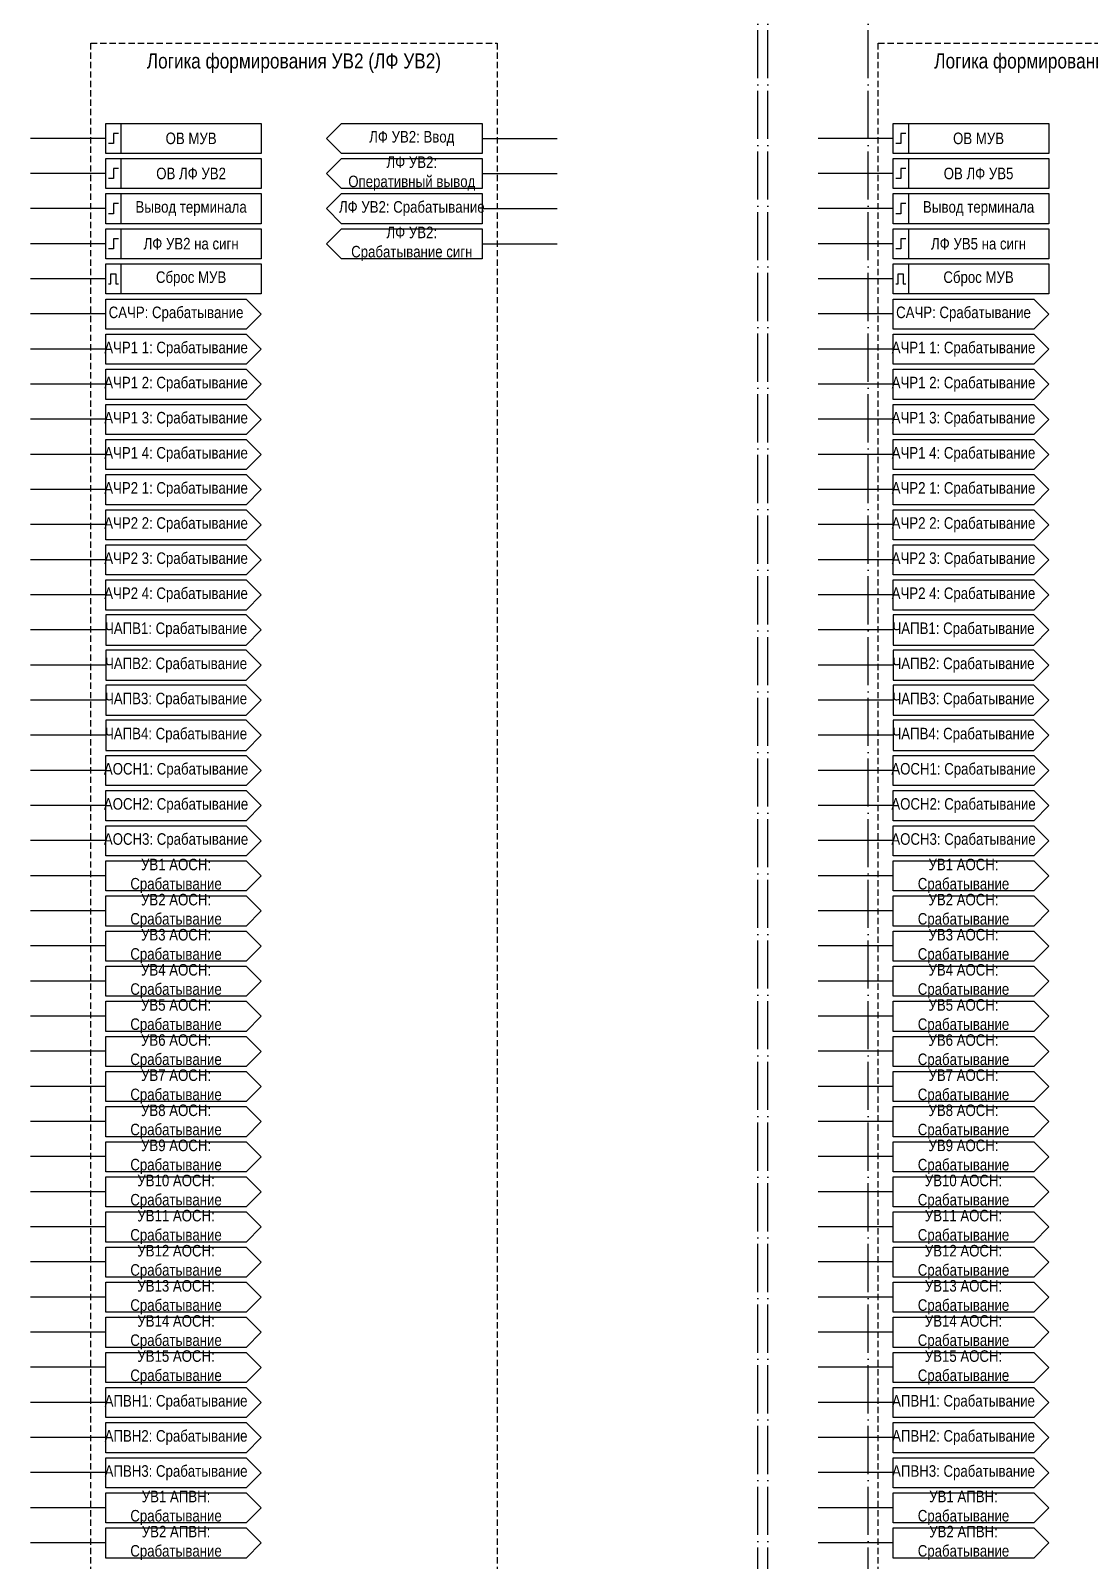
# Model space of a CAD drawing. Header units: millimetres. Extents: x -3568 to 1010, y 18 to 1948.
# Drawn here: x -3568 to -3356.9, y 932.5 to 1237.5 of the extents above; entities that cross this region are included whole.
import ezdxf

# ---------------------------------------------------------------- set-up
doc = ezdxf.new("R2010")
doc.units = ezdxf.units.MM
doc.linetypes.add('ACAD_ISO04W100', pattern=[30, 24, -3, 0, -3])
doc.linetypes.add('штриховая2', pattern=[0.375, 0.25, -0.125])
doc.layers.add('TEXT', color=7, linetype='Continuous', lineweight=25)
doc.layers.add('Основная', color=7, linetype='Continuous')
doc.styles.add('2.5_Gost_RD', font='ARIALN.TTF', dxfattribs={"height": 2.5})
doc.styles.add('3.5_Gost_RD', font='ARIALN.TTF', dxfattribs={"height": 3.5})

msp = doc.modelspace()

# ---------------------------------------------------------------- linework, layer by layer
at = {"color": 251, "linetype": 'ACAD_ISO04W100', "lineweight": 30, "ltscale": 0.4, "true_color": 0x58595b}
for p, q in [((-3423, 18), (-3423, 1855)), ((-3421, 18), (-3421, 1845)), ((-3401, 18), (-3401, 1845))]:
    msp.add_line(p, q, dxfattribs=at)
at = {"ltscale": 100}
for p, q in [((-3553, 1216), (-3568, 1216)), ((-3478, 1216), (-3463, 1216)), ((-3396, 1216), (-3411, 1216)), ((-3553, 1209), (-3568, 1209)), ((-3478, 1209), (-3463, 1209)), ((-3396, 1209), (-3411, 1209)), ((-3553, 1202), (-3568, 1202)), ((-3478, 1202), (-3463, 1202)), ((-3396, 1202), (-3411, 1202)), ((-3553, 1195), (-3568, 1195)), ((-3478, 1195), (-3463, 1195)), ((-3396, 1195), (-3411, 1195)), ((-3553, 1188), (-3568, 1188)), ((-3396, 1188), (-3411, 1188)), ((-3553, 1181), (-3568, 1181)), ((-3396, 1181), (-3411, 1181)), ((-3553, 1174), (-3568, 1174)), ((-3396, 1174), (-3411, 1174)), ((-3553, 1167), (-3568, 1167)), ((-3396, 1167), (-3411, 1167)), ((-3553, 1160), (-3568, 1160)), ((-3396, 1160), (-3411, 1160)), ((-3553, 1153), (-3568, 1153)), ((-3396, 1153), (-3411, 1153)), ((-3553, 1146), (-3568, 1146)), ((-3396, 1146), (-3411, 1146)), ((-3553, 1139), (-3568, 1139)), ((-3396, 1139), (-3411, 1139)), ((-3553, 1132), (-3568, 1132)), ((-3396, 1132), (-3411, 1132)), ((-3553, 1125), (-3568, 1125)), ((-3396, 1125), (-3411, 1125)), ((-3553, 1118), (-3568, 1118)), ((-3396, 1118), (-3411, 1118)), ((-3553, 1111), (-3568, 1111)), ((-3396, 1111), (-3411, 1111)), ((-3553, 1104), (-3568, 1104)), ((-3396, 1104), (-3411, 1104)), ((-3553, 1097), (-3568, 1097)), ((-3396, 1097), (-3411, 1097)), ((-3553, 1090), (-3568, 1090)), ((-3396, 1090), (-3411, 1090)), ((-3553, 1083), (-3568, 1083)), ((-3396, 1083), (-3411, 1083)), ((-3553, 1076), (-3568, 1076)), ((-3396, 1076), (-3411, 1076)), ((-3553, 1069), (-3568, 1069)), ((-3396, 1069), (-3411, 1069)), ((-3553, 1062), (-3568, 1062)), ((-3396, 1062), (-3411, 1062)), ((-3553, 1055), (-3568, 1055)), ((-3396, 1055), (-3411, 1055)), ((-3553, 1048), (-3568, 1048)), ((-3396, 1048), (-3411, 1048)), ((-3553, 1041), (-3568, 1041)), ((-3396, 1041), (-3411, 1041)), ((-3553, 1034), (-3568, 1034)), ((-3396, 1034), (-3411, 1034)), ((-3553, 1027), (-3568, 1027)), ((-3396, 1027), (-3411, 1027)), ((-3553, 1020), (-3568, 1020)), ((-3396, 1020), (-3411, 1020)), ((-3553, 1013), (-3568, 1013)), ((-3396, 1013), (-3411, 1013)), ((-3553, 1006), (-3568, 1006)), ((-3396, 1006), (-3411, 1006)), ((-3553, 999), (-3568, 999)), ((-3396, 999), (-3411, 999)), ((-3553, 992), (-3568, 992)), ((-3396, 992), (-3411, 992)), ((-3553, 985), (-3568, 985)), ((-3396, 985), (-3411, 985)), ((-3553, 978), (-3568, 978)), ((-3396, 978), (-3411, 978)), ((-3553, 971), (-3568, 971)), ((-3396, 971), (-3411, 971)), ((-3553, 964), (-3568, 964)), ((-3396, 964), (-3411, 964)), ((-3553, 957), (-3568, 957)), ((-3396, 957), (-3411, 957)), ((-3553, 950), (-3568, 950)), ((-3396, 950), (-3411, 950)), ((-3553, 943), (-3568, 943)), ((-3396, 943), (-3411, 943)), ((-3553, 936), (-3568, 936)), ((-3396, 936), (-3411, 936))]:
    msp.add_line(p, q, dxfattribs=at)
at = {"linetype": 'штриховая2', "ltscale": 5}
for points in [[(-3556, 1235), (-3475, 1235), (-3475, 630), (-3556, 630)], [(-3399, 1235), (-3318, 1235), (-3318, 630), (-3399, 630)]]:
    msp.add_lwpolyline(points, close=True, dxfattribs=at)
at = {"ltscale": 100}
for points in [[(-3553, 1219), (-3550, 1219), (-3550, 1213), (-3553, 1213)], [(-3553, 1219), (-3522, 1219), (-3522, 1213), (-3553, 1213)], [(-3478, 1219), (-3478, 1213), (-3506, 1213), (-3509, 1216), (-3506, 1219)], [(-3396, 1219), (-3393, 1219), (-3393, 1213), (-3396, 1213)], [(-3396, 1219), (-3365, 1219), (-3365, 1213), (-3396, 1213)], [(-3553, 1212), (-3550, 1212), (-3550, 1206), (-3553, 1206)], [(-3553, 1212), (-3522, 1212), (-3522, 1206), (-3553, 1206)], [(-3478, 1212), (-3478, 1206), (-3506, 1206), (-3509, 1209), (-3506, 1212)], [(-3396, 1212), (-3393, 1212), (-3393, 1206), (-3396, 1206)], [(-3396, 1212), (-3365, 1212), (-3365, 1206), (-3396, 1206)], [(-3553, 1205), (-3550, 1205), (-3550, 1199), (-3553, 1199)], [(-3553, 1205), (-3522, 1205), (-3522, 1199), (-3553, 1199)], [(-3506, 1205), (-3478, 1205), (-3478, 1199), (-3506, 1199), (-3509, 1202)], [(-3396, 1205), (-3393, 1205), (-3393, 1199), (-3396, 1199)], [(-3396, 1205), (-3365, 1205), (-3365, 1199), (-3396, 1199)], [(-3553, 1198), (-3550, 1198), (-3550, 1192), (-3553, 1192)], [(-3553, 1198), (-3522, 1198), (-3522, 1192), (-3553, 1192)], [(-3506, 1198), (-3478, 1198), (-3478, 1192), (-3506, 1192), (-3509, 1195)], [(-3396, 1198), (-3393, 1198), (-3393, 1192), (-3396, 1192)], [(-3396, 1198), (-3365, 1198), (-3365, 1192), (-3396, 1192)], [(-3553, 1191), (-3522, 1191), (-3522, 1185), (-3553, 1185)], [(-3553, 1191), (-3550, 1191), (-3550, 1185), (-3553, 1185)], [(-3396, 1191), (-3365, 1191), (-3365, 1185), (-3396, 1185)], [(-3396, 1191), (-3393, 1191), (-3393, 1185), (-3396, 1185)]]:
    msp.add_lwpolyline(points, close=True, dxfattribs=at)
at = {"lineweight": 30, "ltscale": 100}
for points in [[(-3550.5, 1217), (-3551.5, 1217), (-3551.5, 1215), (-3552.5, 1215)], [(-3393.5, 1217), (-3394.5, 1217), (-3394.5, 1215), (-3395.5, 1215)], [(-3550.5, 1210), (-3551.5, 1210), (-3551.5, 1208), (-3552.5, 1208)], [(-3393.5, 1210), (-3394.5, 1210), (-3394.5, 1208), (-3395.5, 1208)], [(-3550.5, 1203), (-3551.5, 1203), (-3551.5, 1201), (-3552.5, 1201)], [(-3393.5, 1203), (-3394.5, 1203), (-3394.5, 1201), (-3395.5, 1201)], [(-3550.5, 1196), (-3551.5, 1196), (-3551.5, 1194), (-3552.5, 1194)], [(-3393.5, 1196), (-3394.5, 1196), (-3394.5, 1194), (-3395.5, 1194)], [(-3552.5, 1187), (-3552, 1187), (-3552, 1189), (-3551, 1189), (-3551, 1187), (-3550.5, 1187)], [(-3395.5, 1187), (-3395, 1187), (-3395, 1189), (-3394, 1189), (-3394, 1187), (-3393.5, 1187)]]:
    msp.add_lwpolyline(points, dxfattribs=at)
at = {"ltscale": 100}
for points in [[(-3553, 1183.98), (-3525, 1183.98), (-3522, 1180.98), (-3525, 1177.98), (-3553, 1177.98), (-3553, 1183.98)], [(-3396, 1183.98), (-3368, 1183.98), (-3365, 1180.98), (-3368, 1177.98), (-3396, 1177.98), (-3396, 1183.98)], [(-3553, 1176.98), (-3525, 1176.98), (-3522, 1173.98), (-3525, 1170.98), (-3553, 1170.98), (-3553, 1176.98)], [(-3396, 1176.98), (-3368, 1176.98), (-3365, 1173.98), (-3368, 1170.98), (-3396, 1170.98), (-3396, 1176.98)], [(-3553, 1169.98), (-3525, 1169.98), (-3522, 1166.98), (-3525, 1163.98), (-3553, 1163.98), (-3553, 1169.98)], [(-3396, 1169.98), (-3368, 1169.98), (-3365, 1166.98), (-3368, 1163.98), (-3396, 1163.98), (-3396, 1169.98)], [(-3553, 1162.98), (-3525, 1162.98), (-3522, 1159.98), (-3525, 1156.98), (-3553, 1156.98), (-3553, 1162.98)], [(-3396, 1162.98), (-3368, 1162.98), (-3365, 1159.98), (-3368, 1156.98), (-3396, 1156.98), (-3396, 1162.98)], [(-3553, 1155.98), (-3525, 1155.98), (-3522, 1152.98), (-3525, 1149.98), (-3553, 1149.98), (-3553, 1155.98)], [(-3396, 1155.98), (-3368, 1155.98), (-3365, 1152.98), (-3368, 1149.98), (-3396, 1149.98), (-3396, 1155.98)], [(-3553, 1148.98), (-3525, 1148.98), (-3522, 1145.98), (-3525, 1142.98), (-3553, 1142.98), (-3553, 1148.98)], [(-3396, 1148.98), (-3368, 1148.98), (-3365, 1145.98), (-3368, 1142.98), (-3396, 1142.98), (-3396, 1148.98)], [(-3553, 1141.98), (-3525, 1141.98), (-3522, 1138.98), (-3525, 1135.98), (-3553, 1135.98), (-3553, 1141.98)], [(-3396, 1141.98), (-3368, 1141.98), (-3365, 1138.98), (-3368, 1135.98), (-3396, 1135.98), (-3396, 1141.98)], [(-3553, 1134.98), (-3525, 1134.98), (-3522, 1131.98), (-3525, 1128.98), (-3553, 1128.98), (-3553, 1134.98)], [(-3396, 1134.98), (-3368, 1134.98), (-3365, 1131.98), (-3368, 1128.98), (-3396, 1128.98), (-3396, 1134.98)], [(-3553, 1127.98), (-3525, 1127.98), (-3522, 1124.98), (-3525, 1121.98), (-3553, 1121.98), (-3553, 1127.98)], [(-3396, 1127.98), (-3368, 1127.98), (-3365, 1124.98), (-3368, 1121.98), (-3396, 1121.98), (-3396, 1127.98)], [(-3553, 1092.98), (-3525, 1092.98), (-3522, 1089.98), (-3525, 1086.98), (-3553, 1086.98), (-3553, 1092.98)], [(-3396, 1092.98), (-3368, 1092.98), (-3365, 1089.98), (-3368, 1086.98), (-3396, 1086.98), (-3396, 1092.98)], [(-3553, 1085.98), (-3525, 1085.98), (-3522, 1082.98), (-3525, 1079.98), (-3553, 1079.98), (-3553, 1085.98)], [(-3396, 1085.98), (-3368, 1085.98), (-3365, 1082.98), (-3368, 1079.98), (-3396, 1079.98), (-3396, 1085.98)], [(-3553, 1078.98), (-3525, 1078.98), (-3522, 1075.98), (-3525, 1072.98), (-3553, 1072.98), (-3553, 1078.98)], [(-3396, 1078.98), (-3368, 1078.98), (-3365, 1075.98), (-3368, 1072.98), (-3396, 1072.98), (-3396, 1078.98)], [(-3553, 1071.98), (-3525, 1071.98), (-3522, 1068.98), (-3525, 1065.98), (-3553, 1065.98), (-3553, 1071.98)], [(-3396, 1071.98), (-3368, 1071.98), (-3365, 1068.98), (-3368, 1065.98), (-3396, 1065.98), (-3396, 1071.98)], [(-3553, 1064.98), (-3525, 1064.98), (-3522, 1061.98), (-3525, 1058.98), (-3553, 1058.98), (-3553, 1064.98)], [(-3396, 1064.98), (-3368, 1064.98), (-3365, 1061.98), (-3368, 1058.98), (-3396, 1058.98), (-3396, 1064.98)], [(-3553, 1057.98), (-3525, 1057.98), (-3522, 1054.98), (-3525, 1051.98), (-3553, 1051.98), (-3553, 1057.98)], [(-3396, 1057.98), (-3368, 1057.98), (-3365, 1054.98), (-3368, 1051.98), (-3396, 1051.98), (-3396, 1057.98)], [(-3553, 1050.98), (-3525, 1050.98), (-3522, 1047.98), (-3525, 1044.98), (-3553, 1044.98), (-3553, 1050.98)], [(-3396, 1050.98), (-3368, 1050.98), (-3365, 1047.98), (-3368, 1044.98), (-3396, 1044.98), (-3396, 1050.98)], [(-3553, 1043.98), (-3525, 1043.98), (-3522, 1040.98), (-3525, 1037.98), (-3553, 1037.98), (-3553, 1043.98)], [(-3396, 1043.98), (-3368, 1043.98), (-3365, 1040.98), (-3368, 1037.98), (-3396, 1037.98), (-3396, 1043.98)], [(-3553, 1036.98), (-3525, 1036.98), (-3522, 1033.98), (-3525, 1030.98), (-3553, 1030.98), (-3553, 1036.98)], [(-3396, 1036.98), (-3368, 1036.98), (-3365, 1033.98), (-3368, 1030.98), (-3396, 1030.98), (-3396, 1036.98)], [(-3553, 1029.98), (-3525, 1029.98), (-3522, 1026.98), (-3525, 1023.98), (-3553, 1023.98), (-3553, 1029.98)], [(-3396, 1029.98), (-3368, 1029.98), (-3365, 1026.98), (-3368, 1023.98), (-3396, 1023.98), (-3396, 1029.98)], [(-3553, 1022.98), (-3525, 1022.98), (-3522, 1019.98), (-3525, 1016.98), (-3553, 1016.98), (-3553, 1022.98)], [(-3396, 1022.98), (-3368, 1022.98), (-3365, 1019.98), (-3368, 1016.98), (-3396, 1016.98), (-3396, 1022.98)], [(-3553, 1015.98), (-3525, 1015.98), (-3522, 1012.98), (-3525, 1009.98), (-3553, 1009.98), (-3553, 1015.98)], [(-3396, 1015.98), (-3368, 1015.98), (-3365, 1012.98), (-3368, 1009.98), (-3396, 1009.98), (-3396, 1015.98)], [(-3553, 1008.98), (-3525, 1008.98), (-3522, 1005.98), (-3525, 1002.98), (-3553, 1002.98), (-3553, 1008.98)], [(-3396, 1008.98), (-3368, 1008.98), (-3365, 1005.98), (-3368, 1002.98), (-3396, 1002.98), (-3396, 1008.98)], [(-3553, 1001.98), (-3525, 1001.98), (-3522, 998.98), (-3525, 995.98), (-3553, 995.98), (-3553, 1001.98)], [(-3396, 1001.98), (-3368, 1001.98), (-3365, 998.98), (-3368, 995.98), (-3396, 995.98), (-3396, 1001.98)], [(-3553, 994.98), (-3525, 994.98), (-3522, 991.98), (-3525, 988.98), (-3553, 988.98), (-3553, 994.98)], [(-3396, 994.98), (-3368, 994.98), (-3365, 991.98), (-3368, 988.98), (-3396, 988.98), (-3396, 994.98)], [(-3553, 987.98), (-3525, 987.98), (-3522, 984.98), (-3525, 981.98), (-3553, 981.98), (-3553, 987.98)], [(-3396, 987.98), (-3368, 987.98), (-3365, 984.98), (-3368, 981.98), (-3396, 981.98), (-3396, 987.98)], [(-3553, 980.98), (-3525, 980.98), (-3522, 977.98), (-3525, 974.98), (-3553, 974.98), (-3553, 980.98)], [(-3396, 980.98), (-3368, 980.98), (-3365, 977.98), (-3368, 974.98), (-3396, 974.98), (-3396, 980.98)], [(-3553, 973.98), (-3525, 973.98), (-3522, 970.98), (-3525, 967.98), (-3553, 967.98), (-3553, 973.98)], [(-3396, 973.98), (-3368, 973.98), (-3365, 970.98), (-3368, 967.98), (-3396, 967.98), (-3396, 973.98)], [(-3553, 966.98), (-3525, 966.98), (-3522, 963.98), (-3525, 960.98), (-3553, 960.98), (-3553, 966.98)], [(-3396, 966.98), (-3368, 966.98), (-3365, 963.98), (-3368, 960.98), (-3396, 960.98), (-3396, 966.98)], [(-3553, 959.98), (-3525, 959.98), (-3522, 956.98), (-3525, 953.98), (-3553, 953.98), (-3553, 959.98)], [(-3396, 959.98), (-3368, 959.98), (-3365, 956.98), (-3368, 953.98), (-3396, 953.98), (-3396, 959.98)], [(-3553, 952.98), (-3525, 952.98), (-3522, 949.98), (-3525, 946.98), (-3553, 946.98), (-3553, 952.98)], [(-3396, 952.98), (-3368, 952.98), (-3365, 949.98), (-3368, 946.98), (-3396, 946.98), (-3396, 952.98)], [(-3553, 945.98), (-3525, 945.98), (-3522, 942.98), (-3525, 939.98), (-3553, 939.98), (-3553, 945.98)], [(-3396, 945.98), (-3368, 945.98), (-3365, 942.98), (-3368, 939.98), (-3396, 939.98), (-3396, 945.98)], [(-3553, 938.98), (-3525, 938.98), (-3522, 935.98), (-3525, 932.98), (-3553, 932.98), (-3553, 938.98)], [(-3396, 938.98), (-3368, 938.98), (-3365, 935.98), (-3368, 932.98), (-3396, 932.98), (-3396, 938.98)]]:
    msp.add_lwpolyline(points, dxfattribs=at)
at = {"layer": 'Основная', "ltscale": 100}
for points in [[(-3522, 1118), (-3525, 1121), (-3553, 1121), (-3553, 1115), (-3525, 1115), (-3522, 1118)], [(-3365, 1118), (-3368, 1121), (-3396, 1121), (-3396, 1115), (-3368, 1115), (-3365, 1118)], [(-3522, 1111), (-3525, 1114), (-3553, 1114), (-3553, 1108), (-3525, 1108), (-3522, 1111)], [(-3365, 1111), (-3368, 1114), (-3396, 1114), (-3396, 1108), (-3368, 1108), (-3365, 1111)], [(-3522, 1104), (-3525, 1107), (-3553, 1107), (-3553, 1101), (-3525, 1101), (-3522, 1104)], [(-3365, 1104), (-3368, 1107), (-3396, 1107), (-3396, 1101), (-3368, 1101), (-3365, 1104)], [(-3522, 1097), (-3525, 1100), (-3553, 1100), (-3553, 1094), (-3525, 1094), (-3522, 1097)], [(-3365, 1097), (-3368, 1100), (-3396, 1100), (-3396, 1094), (-3368, 1094), (-3365, 1097)]]:
    msp.add_lwpolyline(points, dxfattribs=at)

# ---------------------------------------------------------------- texts
at = {"color": 128, "ltscale": 100, "true_color": 0x0b6436, "char_height": 3, "width": 81, "attachment_point": 5, "style": '3.5_Gost_RD'}
for s, insert in [('Логика формирования УВ2 (ЛФ УВ2)', (-3515.5, 1231)), ('Логика формирования УВ5 (ЛФ УВ5)', (-3358.5, 1231))]:
    msp.add_mtext(s, dxfattribs=dict(at, insert=insert))
at = {"ltscale": 100, "char_height": 2.3, "attachment_point": 5, "style": '2.5_Gost_RD'}
for s, insert, width in [('ЛФ УВ2: Ввод', (-3492, 1216), 28), ('ЛФ УВ2: ^JОперативный вывод', (-3492, 1209), 28), ('Вывод терминала', (-3536, 1202), 28), ('ЛФ УВ2: Срабатывание', (-3492, 1202), 28), ('Вывод терминала', (-3379, 1202), 28), ('ЛФ УВ2 на сигн', (-3536, 1195), 27.6764), ('ЛФ УВ2: Срабатывание сигн', (-3492, 1195), 28), ('ЛФ УВ5 на сигн', (-3379, 1195), 27.6764)]:
    msp.add_mtext(s, dxfattribs=dict(at, insert=insert, width=width))
at = {"color": 0, "ltscale": 100, "char_height": 2.3, "width": 28, "attachment_point": 5, "style": '2.5_Gost_RD'}
for s, insert in [('{\\C256;САЧР: Срабатывание}', (-3539, 1180.98)), ('{\\C256;САЧР: Срабатывание}', (-3382, 1180.98)), ('{\\C256;АЧР1 1: Срабатывание}', (-3539, 1173.98)), ('{\\C256;АЧР1 1: Срабатывание}', (-3382, 1173.98)), ('{\\C256;АЧР1 2: Срабатывание}', (-3539, 1166.98)), ('{\\C256;АЧР1 2: Срабатывание}', (-3382, 1166.98)), ('{\\C256;АЧР1 3: Срабатывание}', (-3539, 1159.98)), ('{\\C256;АЧР1 3: Срабатывание}', (-3382, 1159.98)), ('{\\C256;АЧР1 4: Срабатывание}', (-3539, 1152.98)), ('{\\C256;АЧР1 4: Срабатывание}', (-3382, 1152.98)), ('{\\C256;АЧР2 1: Срабатывание}', (-3539, 1145.98)), ('{\\C256;АЧР2 1: Срабатывание}', (-3382, 1145.98)), ('{\\C256;АЧР2 2: Срабатывание}', (-3539, 1138.98)), ('{\\C256;АЧР2 2: Срабатывание}', (-3382, 1138.98)), ('{\\C256;АЧР2 3: Срабатывание}', (-3539, 1131.98)), ('{\\C256;АЧР2 3: Срабатывание}', (-3382, 1131.98)), ('{\\C256;АЧР2 4: Срабатывание}', (-3539, 1124.98)), ('{\\C256;АЧР2 4: Срабатывание}', (-3382, 1124.98)), ('{\\C256;АОСН1: Срабатывание}', (-3539, 1089.98)), ('{\\C256;АОСН1: Срабатывание}', (-3382, 1089.98)), ('{\\C256;АОСН2: Срабатывание}', (-3539, 1082.98)), ('{\\C256;АОСН2: Срабатывание}', (-3382, 1082.98)), ('{\\C256;АОСН3: Срабатывание}', (-3539, 1075.98)), ('{\\C256;АОСН3: Срабатывание}', (-3382, 1075.98)), ('{\\C256;УВ1 АОСН: Срабатывание}', (-3539, 1068.98)), ('{\\C256;УВ1 АОСН: Срабатывание}', (-3382, 1068.98)), ('{\\C256;УВ2 АОСН: Срабатывание}', (-3539, 1061.98)), ('{\\C256;УВ2 АОСН: Срабатывание}', (-3382, 1061.98)), ('{\\C256;УВ3 АОСН: Срабатывание}', (-3539, 1054.98)), ('{\\C256;УВ3 АОСН: Срабатывание}', (-3382, 1054.98)), ('{\\C256;УВ4 АОСН: Срабатывание}', (-3539, 1047.98)), ('{\\C256;УВ4 АОСН: Срабатывание}', (-3382, 1047.98)), ('{\\C256;УВ5 АОСН: Срабатывание}', (-3539, 1040.98)), ('{\\C256;УВ5 АОСН: Срабатывание}', (-3382, 1040.98)), ('{\\C256;УВ6 АОСН: Срабатывание}', (-3539, 1033.98)), ('{\\C256;УВ6 АОСН: Срабатывание}', (-3382, 1033.98)), ('{\\C256;УВ7 АОСН: Срабатывание}', (-3539, 1026.98)), ('{\\C256;УВ7 АОСН: Срабатывание}', (-3382, 1026.98)), ('{\\C256;УВ8 АОСН: Срабатывание}', (-3539, 1019.98)), ('{\\C256;УВ8 АОСН: Срабатывание}', (-3382, 1019.98)), ('{\\C256;УВ9 АОСН: Срабатывание}', (-3539, 1012.98)), ('{\\C256;УВ9 АОСН: Срабатывание}', (-3382, 1012.98)), ('{\\C256;УВ10 АОСН: Срабатывание}', (-3539, 1005.98)), ('{\\C256;УВ10 АОСН: Срабатывание}', (-3382, 1005.98)), ('{\\C256;УВ11 АОСН: Срабатывание}', (-3539, 998.98)), ('{\\C256;УВ11 АОСН: Срабатывание}', (-3382, 998.98)), ('{\\C256;УВ12 АОСН: Срабатывание}', (-3539, 991.98)), ('{\\C256;УВ12 АОСН: Срабатывание}', (-3382, 991.98)), ('{\\C256;УВ13 АОСН: Срабатывание}', (-3539, 984.98)), ('{\\C256;УВ13 АОСН: Срабатывание}', (-3382, 984.98)), ('{\\C256;УВ14 АОСН: Срабатывание}', (-3539, 977.98)), ('{\\C256;УВ14 АОСН: Срабатывание}', (-3382, 977.98)), ('{\\C256;УВ15 АОСН: Срабатывание}', (-3539, 970.98)), ('{\\C256;УВ15 АОСН: Срабатывание}', (-3382, 970.98)), ('{\\C256;АПВН1: Срабатывание}', (-3539, 963.98)), ('{\\C256;АПВН1: Срабатывание}', (-3382, 963.98)), ('{\\C256;АПВН2: Срабатывание}', (-3539, 956.98)), ('{\\C256;АПВН2: Срабатывание}', (-3382, 956.98)), ('{\\C256;АПВН3: Срабатывание}', (-3539, 949.98)), ('{\\C256;АПВН3: Срабатывание}', (-3382, 949.98)), ('{\\C256;УВ1 АПВН: Срабатывание}', (-3539, 942.98)), ('{\\C256;УВ1 АПВН: Срабатывание}', (-3382, 942.98)), ('{\\C256;УВ2 АПВН: Срабатывание}', (-3539, 935.98)), ('{\\C256;УВ2 АПВН: Срабатывание}', (-3382, 935.98))]:
    msp.add_mtext(s, dxfattribs=dict(at, insert=insert))
at = {"layer": 'TEXT', "ltscale": 100, "char_height": 2.3, "width": 28, "attachment_point": 5, "style": '2.5_Gost_RD'}
for s, insert in [('ОВ МУВ', (-3536, 1216)), ('ОВ МУВ', (-3379, 1216)), ('ОВ ЛФ УВ2', (-3536, 1209)), ('ОВ ЛФ УВ5', (-3379, 1209)), ('Сброс МУВ', (-3536, 1188)), ('Сброс МУВ', (-3379, 1188))]:
    msp.add_mtext(s, dxfattribs=dict(at, insert=insert))
at = {"layer": 'Основная', "color": 0, "ltscale": 100, "char_height": 2.3, "width": 28, "attachment_point": 5, "style": '2.5_Gost_RD'}
for s, insert in [('{\\C256;ЧАПВ1: Срабатывание}', (-3539, 1118)), ('{\\C256;ЧАПВ1: Срабатывание}', (-3382, 1118)), ('{\\C256;ЧАПВ2: Срабатывание}', (-3539, 1111)), ('{\\C256;ЧАПВ2: Срабатывание}', (-3382, 1111)), ('{\\C256;ЧАПВ3: Срабатывание}', (-3539, 1104)), ('{\\C256;ЧАПВ3: Срабатывание}', (-3382, 1104)), ('{\\C256;ЧАПВ4: Срабатывание}', (-3539, 1097)), ('{\\C256;ЧАПВ4: Срабатывание}', (-3382, 1097))]:
    msp.add_mtext(s, dxfattribs=dict(at, insert=insert))

doc.saveas('drawing.dxf')
